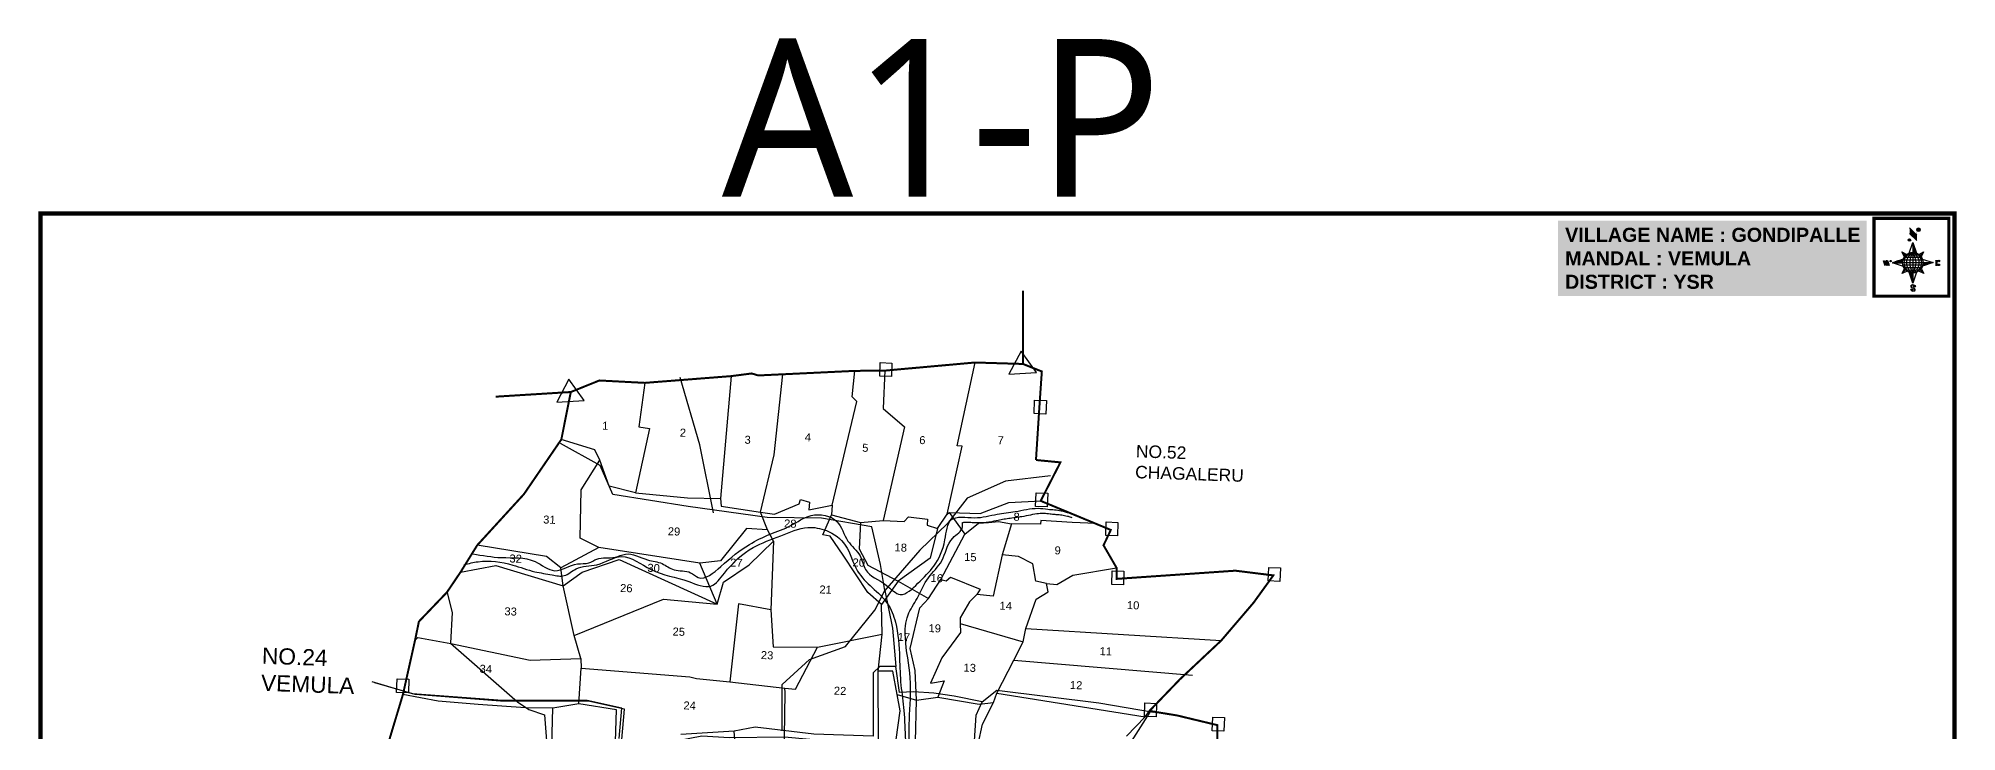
# Model space of a CAD drawing. Header units: inches. Extents: x 211876 to 216659, y 1586448 to 1603451.
# Drawn here: x 211876 to 215711, y 1591899 to 1593287 of the extents above; entities that cross this region are included whole.
import ezdxf
from ezdxf.enums import TextEntityAlignment as Align

# ---------------------------------------------------------------- set-up
doc = ezdxf.new("R2010")
doc.units = ezdxf.units.IN
doc.header["$LTSCALE"] = 15
doc.header["$MEASUREMENT"] = 0
for name, color, linetype in [('AQUADUCT', 1, 'Continuous'), ('bord', 1, 'Continuous'), ('CADAS', 1, 'Continuous'), ('PAPER SIZE', 5, 'Continuous'), ('PLOT', 7, 'Continuous'), ('PLOT NO', 7, 'Continuous'), ('ROADS', 1, 'Continuous'), ('STREAM', 4, 'Continuous'), ('text1', 7, 'Continuous'), ('text2', 7, 'Continuous'), ('VILLAGE BOUNDAY', 5, 'Continuous'), ('VILLAGE BOUNDRY STONES', 1, 'Continuous')]:
    doc.layers.add(name, color=color, linetype=linetype)
doc.styles.get("Standard").update_dxf_attribs({"font": 'arial.ttf'})
doc.styles.add('TMS', font='trebuc.ttf')
pattern_1 = [(267.297113149, (-8720374.938, 50637915.138), (10.5367255337, -0.497431438), [])]
pattern_2 = [(357.297113149, (-8720374.938, 50637915.138), (0.497431438, 10.5367255337), [])]

# ---------------------------------------------------------------- blocks, each defined once
blk = doc.blocks.new('*X12')
at = {"color": 0, "linetype": 'Continuous'}
for p, q in [((6321.6, 240.5), (6322.3, 241.2)), ((6321.6, 240.3), (6322.3, 241)), ((6321.6, 240.1), (6322.3, 240.8)), ((6321.6, 239.9), (6322.4, 240.7)), ((6321.6, 239.8), (6322.4, 240.6)), ((6321.6, 239.6), (6322.5, 240.5)), ((6321.6, 239.4), (6322.5, 240.3)), ((6321.6, 239.2), (6322.6, 240.2)), ((6321.7, 239.1), (6322.6, 240.1)), ((6321.8, 240.8), (6322.4, 241.4)), ((6321.8, 239), (6322.7, 240)), ((6321.8, 239), (6322.8, 239.9)), ((6321.9, 238.9), (6322.9, 239.8)), ((6322, 238.8), (6323, 239.7)), ((6322.1, 241.3), (6322.4, 241.6)), ((6322.1, 238.7), (6323.1, 239.6)), ((6322.2, 238.6), (6323.1, 239.6)), ((6322.3, 238.5), (6323.2, 239.5)), ((6322.4, 238.5), (6323.3, 239.4)), ((6322.5, 238.4), (6323.4, 239.3)), ((6322.7, 238.4), (6323.6, 239.3)), ((6322.8, 238.3), (6323.7, 239.2)), ((6322.9, 238.3), (6323.8, 239.1)), ((6323.1, 238.2), (6323.9, 239.1)), ((6323.2, 238.2), (6324, 239)), ((6323.3, 238.2), (6324.2, 239)), ((6323.5, 238.1), (6324.3, 238.9)), ((6323.7, 238.1), (6324.4, 238.9)), ((6323.8, 238.1), (6324.6, 238.8)), ((6324.1, 238.2), (6324.7, 238.8)), ((6324.3, 238.3), (6324.9, 238.8)), ((6324.6, 238.3), (6325.1, 238.8)), ((6324.8, 238.4), (6325.2, 238.8)), ((6325.1, 238.5), (6325.4, 238.8)), ((6325.4, 238.6), (6325.6, 238.8))]:
    blk.add_line(p, q, dxfattribs=at)
blk = doc.blocks.new('*X11')
at = {"color": 0, "linetype": 'Continuous'}
for p, q in [((6324.4, 240.3), (6324.5, 240.4)), ((6324.6, 240.3), (6324.8, 240.5)), ((6324.7, 240.2), (6325, 240.5)), ((6324.8, 240.2), (6325.2, 240.6)), ((6325, 240.1), (6325.5, 240.6)), ((6325.1, 240.1), (6325.6, 240.6)), ((6325.2, 240), (6325.8, 240.6)), ((6325.3, 240), (6326, 240.6)), ((6325.4, 239.9), (6326.1, 240.6)), ((6325.5, 239.8), (6326.2, 240.5)), ((6325.6, 239.8), (6326.3, 240.5)), ((6325.7, 239.7), (6326.5, 240.4)), ((6325.9, 239.6), (6326.6, 240.3)), ((6326, 239.5), (6326.7, 240.3)), ((6326, 239.4), (6326.8, 240.2)), ((6326.1, 239.3), (6327, 240.2)), ((6326.2, 239.3), (6327.1, 240.1)), ((6326.3, 239.2), (6327.1, 240)), ((6326.4, 239.1), (6327.2, 239.9)), ((6326.5, 239), (6327.3, 239.8)), ((6326.5, 238.9), (6327.4, 239.7)), ((6326.6, 238.8), (6327.5, 239.6)), ((6326.7, 238.7), (6327.5, 239.5)), ((6326.8, 238.6), (6327.6, 239.4)), ((6326.8, 238.5), (6327.7, 239.3)), ((6326.9, 238.3), (6327.8, 239.2)), ((6326.8, 236.5), (6327.4, 237)), ((6326.9, 238.2), (6327.9, 239.1)), ((6326.9, 236.8), (6327.6, 237.4)), ((6327, 238.1), (6327.8, 239)), ((6327, 237.9), (6327.8, 238.8)), ((6327, 237.8), (6327.8, 238.6)), ((6327, 237.6), (6327.8, 238.4)), ((6327, 237.4), (6327.8, 238.2)), ((6327, 237.3), (6327.8, 238)), ((6327, 237.1), (6327.8, 237.9))]:
    blk.add_line(p, q, dxfattribs=at)
blk = doc.blocks.new('H')
at = {"layer": 'bord', "extrusion": (0.000427885, 0.004792, 0.999988)}
h = blk.add_hatch(dxfattribs=at)
h.set_pattern_fill('LINE', color=8, scale=84.387686, angle=-2.7029, style=0)
h.set_pattern_definition(pattern_2)
h.paths.add_polyline_path([(-492, 786, -0.090992), (-448, 775), (-486, 912)])
h = blk.add_hatch(dxfattribs=at)
h.set_pattern_fill('LINE', color=8, scale=84.387686, angle=-92.7029, style=0)
h.set_pattern_definition(pattern_1)
h.paths.add_polyline_path([(-625, 665, -0.090992), (-615, 710), (-751, 671)])
h = blk.add_hatch(dxfattribs=at)
h.set_pattern_fill('LINE', color=8, scale=84.387686, angle=-2.7029, style=0)
h.set_pattern_definition(pattern_2)
h.paths.add_polyline_path([(-504, 533, -0.090992), (-549, 543), (-510, 406)])
h = blk.add_hatch(dxfattribs=at)
h.set_pattern_fill('LINE', color=8, scale=84.387686, angle=-92.7029, style=0)
h.set_pattern_definition(pattern_1)
h.paths.add_polyline_path([(-246, 647), (-372, 653, -0.090992), (-382, 609)])
for p, q in [((-519, 1020, -1217), (-435, 927, -1216)), ((-516, 1087, -1217), (-432, 994, -1217)), ((-627, 794, -1216), (-567, 760, -1216)), ((-627, 794, -1216), (-584, 747, -1215)), ((-599, 731, -1215), (-627, 794, -1216)), ((-538, 774, -1216), (-487, 906, -1216)), ((-487, 906, -1216), (-493, 780, -1216)), ((-487, 906, -1216), (-448, 769, -1216)), ((-421, 753, -1216), (-359, 781, -1216)), ((-359, 781, -1216), (-405, 739, -1216)), ((-359, 781, -1216), (-392, 721, -1215)), ((-865, 701, -1215), (-847, 638, -1215)), ((-847, 700, -1215), (-829, 637, -1215)), ((-829, 699, -1215), (-811, 636, -1215)), ((-829, 699, -1215), (-811, 698, -1215)), ((-811, 698, -1215), (-794, 635, -1215)), ((-752, 665, -1215), (-615, 704, -1215)), ((-752, 665, -1215), (-625, 659, -1215)), ((-619, 614, -1215), (-752, 665, -1215)), ((-639, 526, -1214), (-606, 585, -1215)), ((-639, 526, -1214), (-593, 568, -1215)), ((-577, 553, -1215), (-639, 526, -1214)), ((-511, 400, -1214), (-549, 537, -1214)), ((-460, 533, -1215), (-511, 400, -1214)), ((-505, 527, -1214), (-511, 400, -1214)), ((-371, 513, -1214), (-431, 546, -1215)), ((-371, 513, -1214), (-414, 560, -1215)), ((-399, 576, -1215), (-371, 513, -1214)), ((-246, 641, -1215), (-383, 603, -1215)), ((-379, 693, -1215), (-246, 641, -1215)), ((-373, 647, -1215), (-246, 641, -1215)), ((-213, 669, -1215), (-217, 601, -1215)), ((-197, 600, -1215), (-194, 668, -1215))]:
    blk.add_line(p, q, dxfattribs=at)
at = {"layer": 'bord', "color": 8, "linetype": 'ByBlock', "extrusion": (0.000427885, 0.004792, 0.999988)}
for p, q in [((-386, 711, -1215), (-605, 722, -1215)), ((-411, 744, -1216), (-578, 752, -1216)), ((-493, 780, -1216), (-505, 527, -1214)), ((-373, 647, -1215), (-625, 659, -1215)), ((-378, 616, -1215), (-623, 628, -1215)), ((-375, 679, -1215), (-620, 691, -1215)), ((-392, 585, -1215), (-611, 595, -1215)), ((-420, 555, -1215), (-587, 562, -1215))]:
    blk.add_line(p, q, dxfattribs=at)
at = {"layer": 'bord', "extrusion": (0.000427885, 0.004792, 0.999988), "elevation": -1212}
for points, const_width in [([(-522, 960), (-516, 1093)], 1.61), ([(-434, 933), (-428, 1066)], 1.61), ([(-870, 707), (-846, 706)], 0.642), ([(-829, 643), (-855, 644)], 0.642), ([(-829, 643), (-821, 678)], 0.642), ([(-811, 642), (-784, 641)], 0.642), ([(-793, 641), (-782, 694)], 0.642), ([(-177, 605), (-226, 607)], 0.706), ([(-223, 676), (-174, 673)], 0.706), ([(-195, 645), (-185, 644)], 0.706)]:
    blk.add_lwpolyline(points, dxfattribs=dict(at, const_width=const_width))
for points, const_width in [([(-414, 1073, 1), (-398, 1058, 1)], 22.3), ([(-530, 950, 1), (-520, 939, 1)], 14.8), ([(-776, 697, 1), (-769, 690, 1)], 8.9), ([(-180, 618, 1), (-173, 611, 1)], 9.79), ([(-178, 667, 1), (-171, 660, 1)], 9.79), ([(-525, 322, 1), (-533, 329, 1)], 11.1), ([(-490, 362, 1), (-498, 369, 1)], 11.1)]:
    blk.add_lwpolyline(points, format="xyb", close=True, dxfattribs=dict(at, const_width=const_width))
for points in [[(-537, 317), (-531, 310), (-520, 307), (-505, 307), (-494, 310), (-486, 318), (-487, 326), (-491, 333), (-494, 336), (-503, 341), (-522, 347), (-530, 352), (-534, 355), (-537, 363), (-537, 373), (-530, 381), (-520, 384), (-504, 384), (-493, 380), (-487, 373)], [(-522, 348), (-526, 354), (-528, 361), (-528, 371), (-526, 375), (-521, 381), (-515, 384)], [(-505, 307), (-499, 312), (-497, 319), (-497, 327), (-501, 335), (-509, 343)]]:
    blk.add_lwpolyline(points, dxfattribs=at)
at = {"layer": 'bord', "extrusion": (0.000427885, 0.004792, 0.999988)}
for centre, radius in [((-406, 1065, -1212), 22.3), ((-498, 659, -1212), 127), ((-525, 944, -1212), 14.8), ((-773, 694, -1212), 8.9), ((-177, 615, -1212), 9.79), ((-174, 663, -1212), 9.79), ((-529, 325, -1212), 11.1), ((-494, 365, -1212), 11.1)]:
    blk.add_circle(centre, radius, dxfattribs=at)
at = {"layer": 'bord', "color": 8, "linetype": 'ByBlock', "extrusion": (0.000427885, 0.004792, 0.999988)}
for centre, radius, start, end in [((-482, 658, -1212), 128, 94.9254, 259.6691), ((-437, 656, -1212), 141, 113.2864, 241.308), ((-316, 651, -1212), 222, 142.5892, 212.0053), ((-560, 662, -1212), 141, 293.2864, 61.308), ((-681, 668, -1212), 222, 322.5892, 32.0053), ((-515, 660, -1212), 128, 274.9254, 79.6691)]:
    blk.add_arc(centre, radius, start, end, dxfattribs=at)
at = {"layer": 'bord', "extrusion": (0.000427885, 0.004792, 0.999988)}
for points in [[(-516, 1093, -1212), (-431, 1000, -1212), (-519, 1026, -1212), (-434, 933, -1212)], [(-864, 707, -1212), (-846, 706, -1212), (-846, 644, -1212), (-829, 643, -1212)], [(-829, 705, -1212), (-811, 704, -1212), (-811, 642, -1212), (-793, 641, -1212)], [(-193, 674, -1212), (-197, 606, -1212), (-213, 675, -1212), (-216, 607, -1212)]]:
    blk.add_solid(points, dxfattribs=at)
at = {"layer": 'bord', "extrusion": (0.000427885, 0.004792, 0.999988), "xscale": 7.977342409717546, "yscale": 7.977342409717546, "zscale": 7.977342409717546, "rotation": 138.0840426661453}
for name, p in [('*X11', (38301, -31929, -1212)), ('*X12', (38314, -31951, -1212))]:
    blk.add_blockref(name, p, dxfattribs=at)

msp = doc.modelspace()

# ---------------------------------------------------------------- linework, layer by layer
at = {"layer": 'PAPER SIZE', "color": 5, "const_width": 8.67515}
msp.add_lwpolyline([(211880.25305, 1586452.30002), (215707.12285, 1586452.30002), (215707.12285, 1592935.96633), (211880.25305, 1592935.96633)], close=True, dxfattribs=at)
at = {"layer": 'PLOT'}
for points in [[(213693.02174, 1592334.67082), (213722.86893, 1592470.73076), (213712.77233, 1592471.08121), (213748.7408, 1592637.95972)], [(213088.55663, 1592597.22426), (213076.40313, 1592509.0233), (213098.19153, 1592506.19838), (213069.92746, 1592377.29499), (213017.54089, 1592390.38474), (212998.87154, 1592442.64391), (212988.7947, 1592463.01607), (212921.57259, 1592483.93059)], [(213260.88791, 1592610.68741), (213239.64719, 1592365.55172)], [(213319.74243, 1592338.15248), (213347.45798, 1592453.42091), (213364.18086, 1592614.36463)], [(213463.19583, 1592352.15664), (213512.74455, 1592560.00466), (213503.14469, 1592569.42966), (213508.14855, 1592621.20512)], [(213568.54452, 1592621.73174), (213565.1701, 1592546.18857), (213607.72946, 1592509.17067), (213565.15097, 1592321.62573)], [(212720.09037, 1592218.54968), (212790.49676, 1592231.41246), (212925.35429, 1592190.76758), (212962.95027, 1592218.36224), (213037.11811, 1592244.04528), (213233.42445, 1592154.47439), (213198.35168, 1592236.6107), (212996.32517, 1592268.02715), (212959.04822, 1592286.66082), (212961.10388, 1592382.92152), (212998.87154, 1592442.64391)], [(213069.92746, 1592377.29499), (213174.08637, 1592366.93749), (213239.64719, 1592365.55172), (213241.49485, 1592350.36017), (213319.74243, 1592338.15248), (213347.8086, 1592334.21215), (213396.80719, 1592355.35084), (213400.06029, 1592363.54316), (213417.99348, 1592358.47147), (213416.27268, 1592343.10717), (213463.19583, 1592352.15664), (213461.9447, 1592333.21664), (213519.88523, 1592317.5612), (213565.15097, 1592321.62573), (213607.00824, 1592319.85939), (213615.65004, 1592329.34776), (213653.4909, 1592324.77154), (213653.06929, 1592312.62491), (213673.61972, 1592305.97929), (213693.02174, 1592334.67082), (213696.99983, 1592338.09213), (213758.78747, 1592335.66013), (213816.25488, 1592357.69133), (213880.03024, 1592361.07101)], [(212628.89592, 1592081.3427), (212634.4677, 1592087.82924), (212700.66894, 1592075.83573), (212858.96748, 1592042.30241), (212960.85253, 1592045.84118), (212961.48096, 1592026.16603), (213178.19605, 1592009.22062), (213191.543, 1592005.39031), (213258.71533, 1591998.84998), (213368.22188, 1591986.21056), (213390.05655, 1591984.19006), (213433.54311, 1592068.62886), (213562.90453, 1592094.02108), (213562.01668, 1592153.39573), (213534.20893, 1592177.50923), (213484.9722, 1592252.66685), (213459.31432, 1592290.17383), (213444.67598, 1592293.20719), (213457.52185, 1592323.48542), (213461.9447, 1592333.21664)], [(213233.42445, 1592154.47439), (213245.84588, 1592198.69306), (213297.05228, 1592233.19927), (213345.55468, 1592280.12065), (213333.92671, 1592302.8015), (213319.74243, 1592338.15248)], [(213696.99983, 1592338.09213), (213728.24275, 1592294.4049)], [(213333.92671, 1592302.8015), (213291.97027, 1592305.7767), (213239.79917, 1592240.75583), (213198.35168, 1592236.6107)], [(213519.88523, 1592317.5612), (213517.42599, 1592265.3326), (213534.15682, 1592232.17239), (213595.10409, 1592200.10478), (213655.42059, 1592165.41635)], [(213673.61972, 1592305.97929), (213658.76573, 1592246.23886), (213595.10409, 1592200.10478), (213562.01668, 1592153.39573)], [(213629.89004, 1591879.21131), (213631.76721, 1591962.52359), (213629.23732, 1592021.32651), (213618.85896, 1592065.78301), (213638.59129, 1592146.75362), (213655.42059, 1592165.41635), (213680.6489, 1592204.0609), (213728.24275, 1592294.4049), (213755.98019, 1592316.53837), (213775.5484, 1592317.91215), (213795.6475, 1592319.78076), (213821.91091, 1592315.37197)], [(213990.25122, 1592315.75811), (213943.11552, 1592317.69082), (213880.02968, 1592321.95694), (213879.77259, 1592314.55011), (213821.91091, 1592315.37197), (213803.34248, 1592252.8797), (213784.94924, 1592170.07558), (213752.53197, 1592173.58702), (213738.00117, 1592159.1774), (213719.28228, 1592127.31461), (213719.17714, 1592115.68535), (213720.00841, 1592097.34866), (213682.66885, 1592046.9468), (213659.66766, 1591996.04726), (213686.75936, 1592001.08355), (213674.5569, 1591968.33676), (213756.90776, 1591954.12274), (213785.45163, 1591957.9133), (213792.06828, 1591976.21121), (213826.67105, 1592042.54614), (213844.98252, 1592078.96571), (213850.40605, 1592105.97117), (213871.31574, 1592164.60209), (213895.15435, 1592179.3139), (213891.84085, 1592195.86467), (213870.51568, 1592200.34109), (213864.42547, 1592235.36802), (213835.71029, 1592250.02891), (213803.34248, 1592252.8797)], [(214020.24479, 1592302.91285), (214020.24479, 1592302.91285)], [(212960.85253, 1592045.84118), (212946.9691, 1592091.36547), (212925.35429, 1592190.76758), (212920.82307, 1592226.88883), (212892.048, 1592249.72287), (212753.42418, 1592272.30464)], [(212996.32517, 1592268.02715), (212920.82307, 1592226.88883)], [(213345.55468, 1592280.12065), (213340.37475, 1592142.74825), (213275.96356, 1592155.10637), (213258.71533, 1591998.84998)], [(213891.84085, 1592195.86467), (213912.11979, 1592193.73045), (213944.33017, 1592212.58049), (214031.74831, 1592227.14891)], [(213680.6489, 1592204.0609), (213691.38011, 1592200.96686), (213699.53289, 1592208.56601), (213759.17754, 1592184.42576), (213752.53197, 1592173.58702)], [(212946.9691, 1592091.36547), (213126.04891, 1592164.38361), (213233.42445, 1592154.47439)], [(213340.37475, 1592142.74825), (213345.11221, 1592068.96344), (213345.11221, 1592068.96344), (213433.54311, 1592068.62886)], [(213719.17714, 1592115.68535), (213844.98252, 1592078.96571)], [(213850.40605, 1592105.97117), (214240.93775, 1592081.48704)], [(213154.20753, 1591881.86463), (213202.39378, 1591891.01615), (213257.75581, 1591887.37546), (213367.91863, 1591888.70891), (213519.70792, 1591874.84497), (213532.10746, 1591872.69552), (213555.78152, 1591873.16309), (213554.87723, 1592020.60456), (213562.90453, 1592094.02108)], [(212956.69576, 1591955.20577), (212961.48096, 1592026.16603)], [(213555.78152, 1591873.16309), (213567.48151, 1591658.09275), (213587.6642, 1591656.57256), (213574.35224, 1591635.45078), (213606.25082, 1591632.70429), (213615.06173, 1591658.08053), (213612.41096, 1591684.1278), (213605.16117, 1591778.27627), (213591.29829, 1591883.53311), (213599.12245, 1591940.59933), (213592.7507, 1591973.3254), (213584.09285, 1592020.29965), (213554.87723, 1592020.60456)], [(213826.67105, 1592042.54614), (214183.70411, 1592012.17356)], [(213378.95591, 1591661.53724), (213367.91863, 1591888.70891), (213369.12014, 1591977.75427), (213368.22188, 1591986.21056)], [(212557.43255, 1591815.86791), (212716.95517, 1591813.92751), (212900.59435, 1591795.6201), (213009.77854, 1591782.88035), (213028.45078, 1591780.10129), (213030.04911, 1591764.703), (213168.22053, 1591794.00945), (213167.63682, 1591814.06061), (213161.26331, 1591827.06751), (213154.20753, 1591881.86463), (213029.57974, 1591879.79762), (213032.19252, 1591942.78292), (212956.69576, 1591955.20577), (212904.63793, 1591946.46994), (212849.63336, 1591947.10058), (212755.15404, 1591953.36329), (212675.61595, 1591959.95975), (212604.79597, 1591973.32238)], [(212900.59435, 1591795.6201), (212904.63793, 1591946.46994)], [(213592.7507, 1591973.3254), (213631.76721, 1591962.52359), (213674.5569, 1591968.33676)], [(213699.15067, 1591600.14428), (213708.10977, 1591548.43758), (213687.78763, 1591493.63891), (213691.03939, 1591469.1036), (213728.42257, 1591484.74936), (213766.486, 1591528.41569), (213764.9754, 1591536.01525), (213761.14431, 1591704.26708), (213755.47077, 1591734.55305), (213769.15731, 1591741.38115), (213768.89056, 1591767.38968), (213745.98554, 1591789.80208), (213754.77703, 1591874.40368), (213763.46525, 1591914.12347), (213785.45163, 1591957.9133)], [(213792.06828, 1591976.21121), (214088.65198, 1591929.08486), (214097.52971, 1591940.68244)], [(214088.65198, 1591929.08486), (214051.33632, 1591890.31735)]]:
    msp.add_lwpolyline(points, dxfattribs=at)
at = {"layer": 'ROADS'}
for points in [[(213225.5355, 1592337.26616), (213198.784, 1592473.31551), (213159.15282, 1592608.07263)], [(213363.11272, 1591900.91293), (213362.89404, 1591993.78535), (213417.7453, 1592043.96439), (213489.46075, 1592069.97336), (213548.09306, 1592142.44971), (213568.13704, 1592181.5532), (213559.62822, 1592233.93147), (213542.54143, 1592308.91521), (213441.85579, 1592326.65911), (213333.20656, 1592327.48223), (213175.27467, 1592349.77921), (213024.64375, 1592373.67884), (212999.13159, 1592432.05212), (212919.99469, 1592475.58088)], [(213899.76521, 1592411.45478), (213809.61603, 1592400.21513), (213733.05787, 1592366.20744), (213693.61076, 1592315.55196), (213638.18766, 1592262.33741), (213568.13704, 1592181.5532), (213583.72409, 1592106.40556), (213590.08554, 1592029.69861)], [(212693.02924, 1592176.89504), (212703.14485, 1592137.74048), (212700.13837, 1592076.55305), (212834.19613, 1591959.01717), (212856.59265, 1591943.66481), (212887.89108, 1591933.19245), (212898.52859, 1591793.23346), (212961.2815, 1591571.20136), (212974.22877, 1591528.35136), (212934.72215, 1591523.22071), (212766.85096, 1591528.99716), (212704.9668, 1591556.5587), (212645.37507, 1591562.58199), (212555.80891, 1591577.40122), (212518.43442, 1591580.6423), (212469.31982, 1591620.03039)], [(213762.89539, 1591959.0954), (213707.29921, 1591970.44831), (213666.14346, 1591976.16165), (213625.49349, 1591978.79685), (213597.58446, 1591977.54916), (213590.08554, 1592029.69861), (213558.71568, 1592029.3189), (213545.06173, 1592017.06529), (213545.06047, 1591890.0515), (213426.14629, 1591894.17901), (213309.0396, 1591908.03418), (213267.37965, 1591900.51262)], [(213037.12036, 1591885.26672), (213042.37111, 1591946.28371), (212973.11432, 1591961.2638), (212794.4702, 1591962.35094), (212624.23094, 1591975.25639), (212543.19962, 1591998.62102)], [(213042.51262, 1591883.40195), (213047.76337, 1591944.41893), (212978.50658, 1591959.39902), (212799.86246, 1591960.48617), (212629.6232, 1591973.39162), (212548.59188, 1591996.75624)], [(213523.64703, 1590745.66605), (213517.00006, 1590798.24844), (213480.74584, 1590890.70506), (213452.43139, 1590902.76247), (213404.87746, 1591000.15572), (213345.9292, 1591065.48656), (213377.86352, 1591180.39644), (213388.88193, 1591219.24838), (213486.2157, 1591247.16118), (213610.81907, 1591297.23482), (213732.94671, 1591325.81945), (213811.84019, 1591336.07895), (213831.79369, 1591369.56603), (213878.31602, 1591519.45337), (213777.41512, 1591525.85616), (213768.42009, 1591629.1369), (213748.92211, 1591682.33686), (213739.92156, 1591757.57941), (213751.32514, 1591932.42547), (213762.89539, 1591959.0954), (213792.24573, 1591982.24766), (213996.02812, 1591956.80441), (214105.34838, 1591938.49905)], [(214098.07679, 1591938.20417), (214023.36444, 1591820.90921), (213969.52437, 1591747.36443), (213948.08057, 1591673.90994), (213882.23382, 1591533.77535), (213878.31602, 1591519.45337)], [(213274.08002, 1591810.72622), (213267.37965, 1591900.51262), (213160.60968, 1591893.72302)]]:
    msp.add_lwpolyline(points, dxfattribs=at)
at = {"layer": 'STREAM'}
for points in [[(212744.53851, 1592255.05628), (212802.08558, 1592247.67815), (212868.94368, 1592239.6181), (212908.52169, 1592221.38487), (212953.86826, 1592234.87681), (212976.55913, 1592236.95892), (212992.26471, 1592244.66415), (213029.01539, 1592248.41051), (213049.6915, 1592254.50837), (213094.16755, 1592242.92066), (213122.98981, 1592235.46343), (213146.97625, 1592223.15206), (213180.1638, 1592217.33686), (213195.27245, 1592207.84464), (213240.36922, 1592229.65676), (213297.9141, 1592273.93327), (213338.83519, 1592294.39435), (213380.3616, 1592311.60601), (213420.91165, 1592331.72126), (213472.55957, 1592319.88462), (213494.53752, 1592280.73954), (213519.07593, 1592250.77606), (213529.97683, 1592223.49428), (213571.25871, 1592192.28826), (213599.33689, 1592173.73675), (213634.58264, 1592196.1884), (213666.2943, 1592230.6002), (213688.57465, 1592282.91628), (213701.55567, 1592323.5352), (213747.28362, 1592327.32867), (213793.1235, 1592334.34666), (213829.20672, 1592339.55104), (213874.6756, 1592346.2232), (213894.36097, 1592344.46378), (213920.92514, 1592341.38795), (213937.2837, 1592336.87429)], [(212463.11691, 1591240.70887), (212521.98962, 1591258.75762), (212565.31349, 1591268.3392), (212630.78902, 1591303.47961), (212646.75024, 1591303.84938), (212672.69036, 1591325.35065), (212736.47786, 1591356.49953), (212767.14856, 1591387.76724), (212794.37778, 1591406.45243), (212838.66816, 1591455.15893), (212876.91314, 1591464.9168), (212940.78872, 1591460.62118), (212978.85889, 1591472.00174), (213036.09439, 1591477.93761), (213120.31879, 1591480.55688), (213172.27518, 1591465.82055), (213249.82474, 1591449.27211), (213325.19545, 1591466.78151), (213360.62608, 1591495.34359), (213403.38948, 1591528.73197), (213496.11493, 1591547.54141), (213567.29921, 1591547.38004), (213612.88664, 1591574.7191), (213632.43746, 1591611.91546), (213639.56069, 1591644.0005), (213638.98867, 1591714.17206), (213635.11208, 1591755.64576), (213631.12077, 1591780.4954), (213617.74473, 1591867.08039), (213617.4368, 1591922.22417), (213619.25685, 1592006.72545), (213609.46455, 1592087.35984), (213614.74121, 1592132.68923), (213632.97216, 1592165.61852), (213655.53061, 1592207.3879), (213682.25825, 1592241.24213), (213704.20518, 1592286.73293), (213723.87729, 1592309.36142), (213723.47563, 1592317.71253)], [(212727.29967, 1592233.40528), (212755.0035, 1592239.40316), (212824.42294, 1592232.59815), (212868.689, 1592219.34045), (212903.29709, 1592213.01116), (212927.43876, 1592211.44063), (212951.00254, 1592224.90797), (212992.72229, 1592233.34967), (213041.67862, 1592249.59853), (213100.90467, 1592223.73405), (213176.31825, 1592199.50543), (213220.64721, 1592190.64361), (213247.55939, 1592216.08224), (213305.44968, 1592267.91725), (213360.20066, 1592291.08989), (213414.67488, 1592307.8798), (213451.84616, 1592301.46154), (213489.34135, 1592272.68847), (213513.92759, 1592220.55472), (213573.66709, 1592155.28343), (213589.61979, 1592118.46717), (213597.78596, 1592046.9063), (213600.65403, 1591992.22979), (213606.59117, 1591941.47593), (213609.66035, 1591882.03069), (213617.58759, 1591820.16151), (213627.81142, 1591743.05987), (213631.25106, 1591673.22395), (213616.81834, 1591595.37288), (213596.7807, 1591575.56351), (213547.01658, 1591560.88694), (213472.81229, 1591551.61486), (213422.54988, 1591546.00302), (213378.59182, 1591523.17517), (213335.97047, 1591493.75747), (213293.4766, 1591468.01355), (213232.47435, 1591460.56756), (213139.60064, 1591484.78059), (213061.34406, 1591489.336), (212974.18405, 1591481.32663), (212873.03861, 1591473.4349), (212819.65891, 1591456.36627), (212772.71017, 1591408.3398), (212718.30751, 1591368.29634), (212639.68566, 1591321.64565), (212594.41597, 1591300.77978), (212532.04075, 1591274.99032), (212499.43865, 1591258.46644), (212466.61123, 1591256.6633)]]:
    msp.add_spline(points, degree=3, dxfattribs=at)
msp.add_open_spline([(213723.47563, 1592317.71253), (213723.7726, 1592317.82042), (213724.32825, 1592317.98299), (213726.71376, 1592318.41405), (213729.23988, 1592318.60046), (213735.4017, 1592318.56186), (213739.03073, 1592318.35996), (213746.90084, 1592317.88819), (213751.14336, 1592317.61967), (213757.67981, 1592317.52476), (213759.81232, 1592317.54681), (213763.92737, 1592317.6993), (213765.94063, 1592317.82651), (213771.84765, 1592318.33095), (213775.60768, 1592318.83072), (213784.766, 1592320.31411), (213789.92987, 1592321.40751), (213799.04408, 1592323.3351), (213803.05569, 1592324.18359), (213810.84478, 1592325.55407), (213814.95959, 1592326.1401), (213823.68127, 1592327.29551), (213828.29886, 1592327.86397), (213836.10405, 1592328.95333), (213839.20144, 1592329.41688), (213848.64933, 1592331.03087), (213854.61612, 1592332.31861), (213865.78144, 1592334.54277), (213871.00273, 1592335.48156), (213878.19903, 1592336.24623), (213880.45804, 1592336.39871), (213884.13219, 1592336.46533), (213885.55892, 1592336.43827), (213890.56727, 1592336.17416), (213894.49035, 1592335.71725), (213900.34627, 1592335.05307), (213901.90253, 1592334.88009), (213905.05329, 1592334.56323), (213906.59432, 1592334.42274), (213911.11007, 1592334.02544), (213913.97746, 1592333.79153), (213920.59989, 1592333.13997), (213924.18379, 1592332.68338), (213929.33666, 1592331.65683), (213931.2996, 1592331.17552), (213935.48384, 1592330.02579), (213937.68128, 1592329.36239), (213940.76029, 1592328.40824), (213941.54543, 1592328.16309), (213942.34309, 1592327.91401)], degree=3, knots=[116.6432138069, 116.6432138069, 116.6432138069, 116.6432138069, 117.1724143701, 117.1724143701, 118.2205987635, 118.2205987635, 119.2687831568, 119.2687831568, 120.3169675502, 120.3169675502, 120.8061969747, 120.8061969747, 121.2954263991, 121.2954263991, 122.273885248, 122.273885248, 123.7891091285, 123.7891091285, 125.1147145095, 125.1147145095, 126.4403198905, 126.4403198905, 127.8060845434, 127.8060845434, 128.6753520189, 128.6753520189, 130.41388697, 130.41388697, 132.152421921, 132.152421921, 132.9934469635, 132.9934469635, 133.57097177, 133.57097177, 134.8506284487, 134.8506284487, 135.2870229166, 135.2870229166, 135.7234173846, 135.7234173846, 136.5962063206, 136.5962063206, 137.8542381272, 137.8542381272, 138.5944145835, 138.5944145835, 139.3345910397, 139.3345910397, 139.5826572708, 139.5826572708, 139.5826572708, 139.5826572708], dxfattribs=at)
at = {"layer": 'text2', "color": 200, "const_width": 6.1236, "elevation": 0.13651}
msp.add_lwpolyline([(215695.85214, 1592926.52723), (215546.23206, 1592926.52723), (215546.23206, 1592770.55612), (215695.85214, 1592770.55612)], close=True, dxfattribs=at)
at = {"layer": 'VILLAGE BOUNDAY', "const_width": 4}
for points in [[(212790.36775, 1592569.58682), (212940.5152, 1592578.90024), (212997.58843, 1592601.98662), (213088.55663, 1592597.22426), (213260.88791, 1592610.68741), (213302.33993, 1592616.0426), (213315.33245, 1592612.07748), (213364.18086, 1592614.36463), (213508.14855, 1592621.20512), (213568.54452, 1592621.73174), (213748.7408, 1592637.95972), (213844.61328, 1592635.05012), (213844.95653, 1592781.59476)], [(213844.61328, 1592635.05012), (213882.32841, 1592620.00053), (213877.27961, 1592546.76728), (213870.60783, 1592442.86641)], [(212557.43255, 1591815.86791), (212604.79597, 1591973.32238), (212628.89592, 1592081.3427), (212636.81151, 1592119.59499), (212692.85767, 1592178.19361), (212720.09037, 1592218.54968), (212753.42418, 1592272.30464), (212846.7713, 1592374.48721), (212921.57259, 1592483.93059), (212940.5152, 1592578.90024)], [(213870.60783, 1592442.86641), (213919.48856, 1592438.10703), (213880.03024, 1592361.07101), (214020.24479, 1592302.91285), (214005.69037, 1592272.17828), (214031.74831, 1592227.14891), (214032.21033, 1592204.9887), (214269.18758, 1592221.36782), (214345.2015, 1592211.96312), (214305.75165, 1592157.35695), (214240.93775, 1592081.48704), (214158.2063, 1592003.77857), (214097.52971, 1591940.68244), (214152.66828, 1591931.69654), (214233.26021, 1591912.29106), (214231.77119, 1591780.70815)]]:
    msp.add_lwpolyline(points, dxfattribs=at)
at = {"layer": 'VILLAGE BOUNDRY STONES'}
for points in [[(213559.24452, 1592637.71484), (213582.68331, 1592636.90128), (213581.74345, 1592609.82389), (213558.30466, 1592610.63745)], [(213867.9796, 1592562.75039), (213891.41839, 1592561.93683), (213890.47853, 1592534.85943), (213867.03975, 1592535.67299)], [(213870.73024, 1592377.05411), (213894.16902, 1592376.24055), (213893.22917, 1592349.16316), (213869.79038, 1592349.97672)], [(214010.94478, 1592318.89596), (214034.38357, 1592318.0824), (214033.44371, 1592291.005), (214010.00493, 1592291.81856)], [(214022.91033, 1592220.9718), (214046.34912, 1592220.15824), (214045.40926, 1592193.08084), (214021.97047, 1592193.8944)], [(214335.90149, 1592227.94623), (214359.34028, 1592227.13267), (214358.40042, 1592200.05527), (214334.96164, 1592200.86883)], [(212593.16332, 1592004.8698), (212616.60211, 1592004.05624), (212615.66225, 1591976.97884), (212592.22346, 1591977.7924)], [(214088.22971, 1591956.66555), (214111.66849, 1591955.85199), (214110.72864, 1591928.77459), (214087.28985, 1591929.58815)], [(214223.96021, 1591928.27417), (214247.39899, 1591927.46061), (214246.45914, 1591900.38321), (214223.02035, 1591901.19677)]]:
    msp.add_lwpolyline(points, close=True, dxfattribs=at)
for points in [[(213816.51634, 1592614.75273), (213871.41735, 1592618.09612), (213840.8739, 1592660.64844), (213816.51634, 1592614.75273)], [(212912.41827, 1592558.60285), (212967.31927, 1592561.94624), (212936.77583, 1592604.49856), (212912.41827, 1592558.60285)]]:
    msp.add_lwpolyline(points, dxfattribs=at)

# ---------------------------------------------------------------- block references
at = {"layer": 'AQUADUCT', "color": 1, "xscale": 0.160828417878152, "yscale": 0.160828417878152, "zscale": 0.160828417878152, "rotation": 3.078330600073182}
msp.add_blockref('H', (215709.67923, 1592737.07372, 195.94153), dxfattribs=at)

# ---------------------------------------------------------------- texts
at = {"layer": 'CADAS', "color": 2, "style": 'TMS'}
msp.add_text('A1-P', height=315.690252, dxfattribs=at).set_placement((213242.64881, 1592969.673))
at = {"layer": 'PLOT NO'}
for s, p in [('1', (213009.57572, 1592511.42018)), ('2', (213164.59603, 1592497.50234)), ('3', (213294.14406, 1592483.3796)), ('4', (213414.50273, 1592488.30817)), ('6', (213643.45764, 1592482.67052)), ('7', (213800.08932, 1592482.3561)), ('5', (213529.40238, 1592467.24585)), ('31', (212897.75337, 1592323.43158)), ('8', (213831.8647, 1592329.29023)), ('29', (213147.00918, 1592299.98199)), ('28', (213379.36034, 1592315.62586)), ('32', (212830.25262, 1592245.52944)), ('18', (213600.29375, 1592267.74474)), ('15', (213739.43516, 1592248.66125)), ('9', (213913.9824, 1592262.0123)), ('30', (213106.13077, 1592226.83495)), ('27', (213271.68895, 1592237.29427)), ('20', (213516.36429, 1592237.64292)), ('16', (213672.35016, 1592206.51759)), ('26', (213051.4995, 1592186.39266)), ('21', (213450.00407, 1592183.50084)), ('33', (212820.20282, 1592139.80126)), ('14', (213810.22653, 1592150.98803)), ('10', (214064.86108, 1592152.25427)), ('25', (213156.43737, 1592099.30307)), ('17', (213606.62584, 1592088.49597)), ('19', (213668.28134, 1592106.13827)), ('23', (213333.033, 1592052.17469)), ('11', (214010.30493, 1592060.07216)), ('34', (212770.57972, 1592024.80352)), ('13', (213738.11272, 1592027.11148)), ('22', (213478.92478, 1591980.97268)), ('12', (213950.89184, 1591992.35842)), ('24', (213178.12489, 1591951.45004))]:
    msp.add_text(s, height=16, rotation=358.01206193, dxfattribs=at).set_placement(p, align=Align.MIDDLE_CENTER)
at = {"layer": 'text1', "insert": (214928.59349, 1592907.61059), "char_height": 28.1951138, "width": 589.1482508, "attachment_point": 1, "bg_fill": 1, "box_fill_scale": 1.5, "bg_fill_color": 253, "bg_fill_transparency": 0}
msp.add_mtext('{\\fArial|b1|i0|c0|p34;\\C1;VILLAGE NAME :\\C5; GONDIPALLE\\P\\C1;MANDAL : \\C5;VEMULA\\P\\C1;DISTRICT : \\C5;YSR}', dxfattribs=at)
at = {"layer": 'text1', "color": 1, "attachment_point": 1, "rotation": 358.01206193}
for s, insert, char_height, width in [('NO.52 CHAGALERU', (214070.87777, 1592473.18264), 25, 231.4790821), ('NO.24 VEMULA', (212323.57368, 1592067.65617), 32.5, 300.9228067)]:
    msp.add_mtext(s, dxfattribs=dict(at, insert=insert, char_height=char_height, width=width))

doc.saveas('drawing.dxf')
